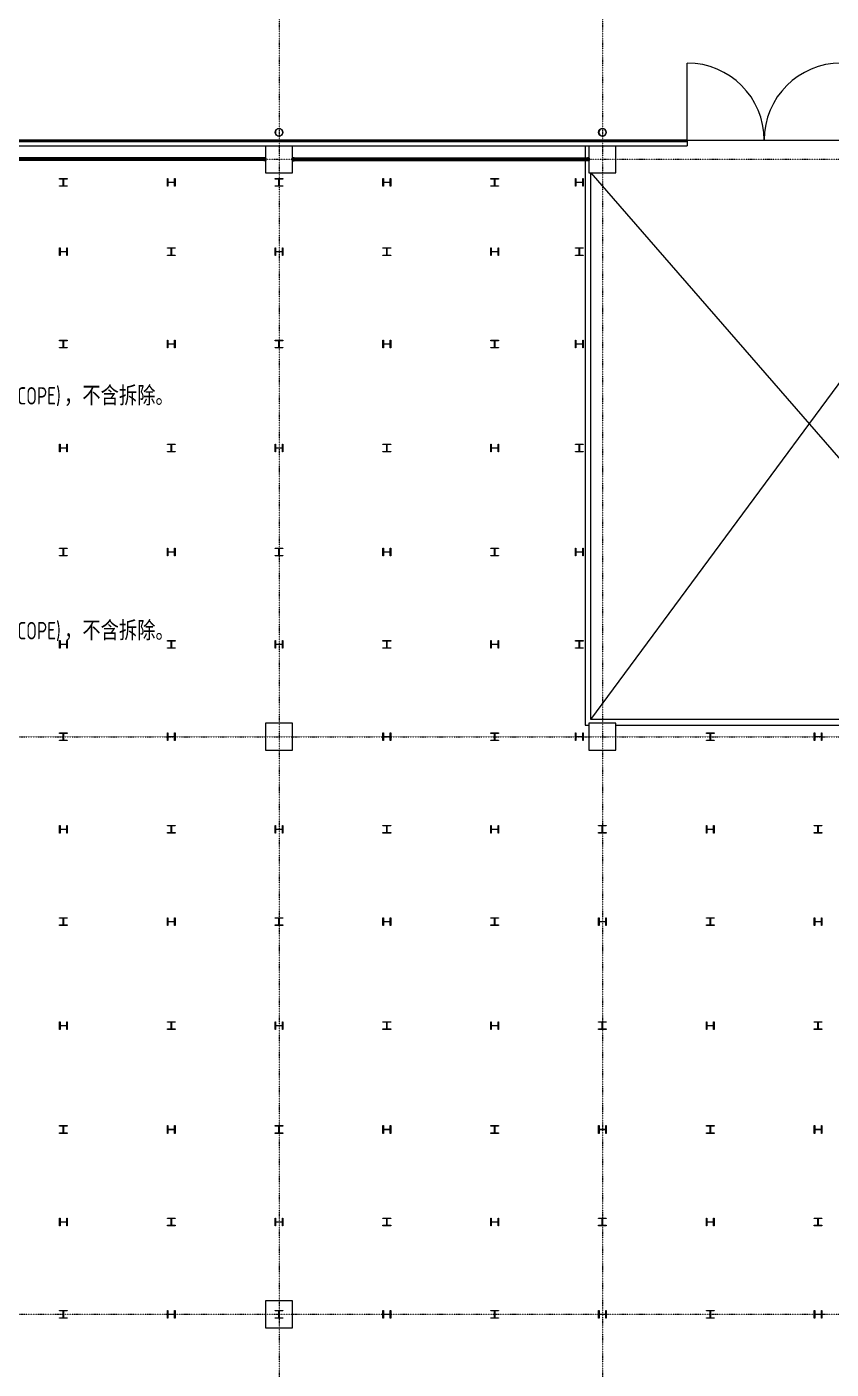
# Model space of a CAD drawing. Extents: x -32000 to 290600, y -111057 to 131250.
# Drawn here: x 220250 to 241140, y 58575 to 93440 of the extents above; entities that cross this region are included whole.
import ezdxf
from ezdxf.enums import TextEntityAlignment as Align

# ---------------------------------------------------------------- set-up
doc = ezdxf.new("R2010")
doc.units = 0
doc.header["$LTSCALE"] = 5
doc.linetypes.add('H12PL2$0$JJP_三點線', pattern=[0.9, 0.3, -0.15, 0, -0.15, 0, -0.15, 0, -0.15])
for name, color, linetype in [('H12PL2$0$A-OBJE-2D', 252, 'Continuous'), ('H12PL2$0$A-OBJE-MEP', 252, 'Continuous'), ('H12PL2$0$A-WALL-EX', 252, 'Continuous'), ('H12PL2$0$A-WALL-IN', 252, 'Continuous'), ('H12PL2$0$Door', 252, 'Continuous'), ('H12PL2$0$S-COL', 252, 'Continuous'), ('H12PL2$0$S-GRID', 252, 'Continuous'), ('XFDP20$0$A-Cancel Notes', 90, 'Continuous'), ('XFDP20$0$A-Partition-Col (50K)', 1, 'Continuous'), ('XFDP20$0$A-W-R1 (Rockwool) (50K)', 2, 'Continuous')]:
    doc.layers.add(name, color=color, linetype=linetype)
doc.styles.add('XFDP20$0$AA-TXT', font='isocp.shx', dxfattribs={"width": 0.8, "bigfont": 'china.shx'})

# ---------------------------------------------------------------- blocks, each defined once
blk = doc.blocks.new('XFDP20$0$TP1-50-Partition_Col-side')
blk.add_lwpolyline([(-2.5, -4), (-2.5, -3.9), (-2.6, -3.9), (-2.5, -3), (-2.5, -0.3), (-2.4, -0.2), (-0.7, -0.2), (-0.5, -0.2), (-0.1, -0.2), (0, -0.2), (0, -0.2), (0.5, -0.2), (0.6, -0.2), (2.4, -0.2), (2.5, -0.3), (2.5, -3), (2.6, -3.9), (2.5, -3.9), (2.5, -4), (2.7, -4), (2.7, 0), (-2.7, 0), (-2.7, -4)], close=True)
for points in [[(-1.6, -2.1), (-2.3, -2.1, 0.414213), (-2.4, -2.2), (-2.4, -3.6), (-2.5, -3.6), (-2.5, -2.2, -0.414213), (-2.3, -2), (-1.6, -2), (-1.6, -2.1)], [(1.6, -2.1), (2.3, -2.1, -0.414213), (2.4, -2.2), (2.4, -3.6), (2.5, -3.6), (2.5, -2.2, 0.414213), (2.3, -2), (1.6, -2), (1.6, -2.1)]]:
    blk.add_lwpolyline(points, format="xyb")
blk.add_lwpolyline([(2.2, -3.6), (-2.2, -3.6, -0.414214), (-2.3, -3.5), (-2.3, -2.6, -0.414214), (-2.2, -2.5), (-1.3, -2.5, 0.414214), (-1.1, -2.3), (-1.1, -2.2, 0.414214), (-1.3, -2.1), (-1.9, -2.1), (-1.9, -2.1), (-1.3, -2.1, -0.414214), (-1.2, -2.2), (-1.2, -2.3, -0.414214), (-1.3, -2.4), (-2.2, -2.4, 0.414214), (-2.4, -2.6), (-2.4, -3.5, 0.414214), (-2.2, -3.6), (2.2, -3.6, 0.414214), (2.4, -3.5), (2.4, -2.6, 0.414214), (2.2, -2.4), (1.3, -2.4, -0.414214), (1.2, -2.3), (1.2, -2.2, -0.414214), (1.3, -2.1), (1.9, -2.1), (1.9, -2.1), (1.3, -2.1, 0.414214), (1.1, -2.2), (1.1, -2.3, 0.414214), (1.3, -2.5), (2.2, -2.5, -0.414214), (2.3, -2.6), (2.3, -3.5, -0.414214)], format="xyb", close=True)
blk = doc.blocks.new('XFDP20')
at = {"layer": 'XFDP20$0$A-W-R1 (Rockwool) (50K)'}
for p, q in [((226450, 90025, 0), (218750, 90025, 0)), ((226450, 89975, 0), (218750, 89975, 0)), ((227150, 90025, 0), (234850, 90025, 0)), ((227150, 89975, 0), (234850, 89975, 0))]:
    blk.add_line(p, q, dxfattribs=at)
at = {"layer": 'XFDP20$0$A-Partition-Col (50K)', "yscale": 10, "zscale": 10}
for p, xscale, rotation in [((226450, 90000), -10, 270), ((227150, 90000), 10, 90), ((234850, 90000, 0), -10, 270)]:
    blk.add_blockref('XFDP20$0$TP1-50-Partition_Col-side', p, dxfattribs=dict(at, xscale=xscale, rotation=rotation))
at = {"layer": 'XFDP20$0$A-Cancel Notes', "style": 'XFDP20$0$AA-TXT', "width": 0.8}
for p in [(218096, 83856, 0), (218096, 77756, 0)]:
    blk.add_text('(    CR SCOPE)', height=450, dxfattribs=at).set_placement(p, align=Align.MIDDLE_LEFT)
at = {"layer": 'XFDP20$0$A-Cancel Notes', "style": 'XFDP20$0$AA-TXT'}
for p in [(221216, 83856, 0), (221216, 77756, 0)]:
    blk.add_text('，不含拆除。', height=500, dxfattribs=at).set_placement(p, align=Align.MIDDLE_LEFT)
blk = doc.blocks.new('H12PL2')
at = {"layer": 'H12PL2$0$A-OBJE-2D', "lineweight": 0}
for p, q in [((234900, 89650), (247240, 75450)), ((234900, 75450), (245315, 89550))]:
    blk.add_line(p, q, dxfattribs=at)
at = {"layer": 'H12PL2$0$A-OBJE-MEP', "lineweight": 0, "flags": 128}
for points in [[(226895, 90700, 1), (226705, 90700, 1)], [(235295, 90700, 1), (235105, 90700, 1)]]:
    blk.add_lwpolyline(points, format="xyb", close=True, dxfattribs=at)
at = {"layer": 'H12PL2$0$A-OBJE-MEP', "lineweight": 0}
for centre in [(226800, 90700), (235200, 90700)]:
    blk.add_circle(centre, 100, dxfattribs=at)
at = {"layer": 'H12PL2$0$A-WALL-EX', "lineweight": 0}
for p, q in [((151700, 90465), (237400, 90465)), ((237400, 90500), (237400, 90465)), ((237400, 90465), (237400, 90385)), ((237400, 90385), (237400, 90350))]:
    blk.add_line(p, q, dxfattribs=at)
at = {"layer": 'H12PL2$0$A-WALL-EX', "lineweight": 0, "flags": 128}
for points in [[(151550, 90350), (237400, 90350)], [(151700, 90500), (243600, 90500)], [(151700, 90500), (243600, 90500)], [(151700, 90500), (237360, 90500)], [(237400, 90500), (151700, 90500)]]:
    blk.add_lwpolyline(points, dxfattribs=at)
at = {"layer": 'H12PL2$0$A-WALL-IN', "lineweight": 0, "flags": 128}
for points in [[(234750, 90350), (234750, 75300)], [(234750, 90350), (234900, 90350)], [(234900, 75450), (234900, 89650)], [(243150, 75450), (234900, 75450)], [(234750, 75300), (234850, 75300)], [(235550, 75300), (243150, 75300)]]:
    blk.add_lwpolyline(points, dxfattribs=at)
at = {"layer": 'H12PL2$0$Door', "lineweight": 0}
for p, q in [((237400, 90500), (237400, 92500)), ((237400, 90500), (237400, 90465)), ((237400, 90500), (237400, 90465)), ((237400, 90465), (237400, 90385)), ((237400, 90465), (237400, 90385)), ((237400, 90385), (237400, 90350))]:
    blk.add_line(p, q, dxfattribs=at)
for centre, start, end in [((237400, 90500), 0, 90), ((241400, 90500), 90, 180)]:
    blk.add_arc(centre, 2000, start, end, dxfattribs=at)
at = {"layer": 'H12PL2$0$S-COL', "lineweight": 0, "flags": 128}
for points in [[(226450, 90350), (226450, 89650), (227150, 89650), (227150, 90350)], [(234850, 90350), (234850, 89650), (235550, 89650), (235550, 90350)]]:
    blk.add_lwpolyline(points, dxfattribs=at)
for points in [[(221100, 89300), (221100, 89312), (221183, 89312, 0.41421356), (221196, 89325), (221196, 89475, 0.41421356), (221183, 89488), (221100, 89488), (221100, 89500), (221300, 89500), (221300, 89488), (221217, 89488, 0.41421356), (221204, 89475), (221204, 89325, 0.41421356), (221217, 89312), (221300, 89312), (221300, 89300)], [(223900, 89500), (223912, 89500), (223912, 89417, 0.41421356), (223925, 89404), (224075, 89404, 0.41421356), (224088, 89417), (224088, 89500), (224100, 89500), (224100, 89300), (224088, 89300), (224088, 89383, 0.41421356), (224075, 89396), (223925, 89396, 0.41421356), (223912, 89383), (223912, 89300), (223900, 89300)], [(226700, 89300), (226700, 89312), (226783, 89312, 0.41421356), (226796, 89325), (226796, 89475, 0.41421356), (226783, 89488), (226700, 89488), (226700, 89500), (226900, 89500), (226900, 89488), (226817, 89488, 0.41421356), (226804, 89475), (226804, 89325, 0.41421356), (226817, 89312), (226900, 89312), (226900, 89300)], [(229500, 89500), (229512, 89500), (229512, 89417, 0.41421356), (229525, 89404), (229675, 89404, 0.41421356), (229688, 89417), (229688, 89500), (229700, 89500), (229700, 89300), (229688, 89300), (229688, 89383, 0.41421356), (229675, 89396), (229525, 89396, 0.41421356), (229512, 89383), (229512, 89300), (229500, 89300)], [(232300, 89300), (232300, 89312), (232383, 89312, 0.41421356), (232396, 89325), (232396, 89475, 0.41421356), (232383, 89488), (232300, 89488), (232300, 89500), (232500, 89500), (232500, 89488), (232417, 89488, 0.41421356), (232404, 89475), (232404, 89325, 0.41421356), (232417, 89312), (232500, 89312), (232500, 89300)], [(234500, 89500), (234512, 89500), (234512, 89417, 0.41421356), (234525, 89404), (234675, 89404, 0.41421356), (234688, 89417), (234688, 89500), (234700, 89500), (234700, 89300), (234688, 89300), (234688, 89383, 0.41421356), (234675, 89396), (234525, 89396, 0.41421356), (234512, 89383), (234512, 89300), (234500, 89300)], [(221100, 87700), (221112, 87700), (221112, 87617, 0.41421356), (221125, 87604), (221275, 87604, 0.41421356), (221288, 87617), (221288, 87700), (221300, 87700), (221300, 87500), (221288, 87500), (221288, 87583, 0.41421356), (221275, 87596), (221125, 87596, 0.41421356), (221112, 87583), (221112, 87500), (221100, 87500)], [(223900, 87500), (223900, 87512), (223983, 87512, 0.41421356), (223996, 87525), (223996, 87675, 0.41421356), (223983, 87688), (223900, 87688), (223900, 87700), (224100, 87700), (224100, 87688), (224017, 87688, 0.41421356), (224004, 87675), (224004, 87525, 0.41421356), (224017, 87512), (224100, 87512), (224100, 87500)], [(226700, 87700), (226712, 87700), (226712, 87617, 0.41421356), (226725, 87604), (226875, 87604, 0.41421356), (226888, 87617), (226888, 87700), (226900, 87700), (226900, 87500), (226888, 87500), (226888, 87583, 0.41421356), (226875, 87596), (226725, 87596, 0.41421356), (226712, 87583), (226712, 87500), (226700, 87500)], [(229500, 87500), (229500, 87512), (229583, 87512, 0.41421356), (229596, 87525), (229596, 87675, 0.41421356), (229583, 87688), (229500, 87688), (229500, 87700), (229700, 87700), (229700, 87688), (229617, 87688, 0.41421356), (229604, 87675), (229604, 87525, 0.41421356), (229617, 87512), (229700, 87512), (229700, 87500)], [(232300, 87700), (232312, 87700), (232312, 87617, 0.41421356), (232325, 87604), (232475, 87604, 0.41421356), (232488, 87617), (232488, 87700), (232500, 87700), (232500, 87500), (232488, 87500), (232488, 87583, 0.41421356), (232475, 87596), (232325, 87596, 0.41421356), (232312, 87583), (232312, 87500), (232300, 87500)], [(234500, 87500), (234500, 87512), (234583, 87512, 0.41421356), (234596, 87525), (234596, 87675, 0.41421356), (234583, 87688), (234500, 87688), (234500, 87700), (234700, 87700), (234700, 87688), (234617, 87688, 0.41421356), (234604, 87675), (234604, 87525, 0.41421356), (234617, 87512), (234700, 87512), (234700, 87500)], [(221100, 85100), (221100, 85112), (221183, 85112, 0.41421356), (221196, 85125), (221196, 85275, 0.41421356), (221183, 85288), (221100, 85288), (221100, 85300), (221300, 85300), (221300, 85288), (221217, 85288, 0.41421356), (221204, 85275), (221204, 85125, 0.41421356), (221217, 85112), (221300, 85112), (221300, 85100)], [(223900, 85300), (223912, 85300), (223912, 85217, 0.41421356), (223925, 85204), (224075, 85204, 0.41421356), (224088, 85217), (224088, 85300), (224100, 85300), (224100, 85100), (224088, 85100), (224088, 85183, 0.41421356), (224075, 85196), (223925, 85196, 0.41421356), (223912, 85183), (223912, 85100), (223900, 85100)], [(226700, 85100), (226700, 85112), (226783, 85112, 0.41421356), (226796, 85125), (226796, 85275, 0.41421356), (226783, 85288), (226700, 85288), (226700, 85300), (226900, 85300), (226900, 85288), (226817, 85288, 0.41421356), (226804, 85275), (226804, 85125, 0.41421356), (226817, 85112), (226900, 85112), (226900, 85100)], [(229500, 85300), (229512, 85300), (229512, 85217, 0.41421356), (229525, 85204), (229675, 85204, 0.41421356), (229688, 85217), (229688, 85300), (229700, 85300), (229700, 85100), (229688, 85100), (229688, 85183, 0.41421356), (229675, 85196), (229525, 85196, 0.41421356), (229512, 85183), (229512, 85100), (229500, 85100)], [(232300, 85100), (232300, 85112), (232383, 85112, 0.41421356), (232396, 85125), (232396, 85275, 0.41421356), (232383, 85288), (232300, 85288), (232300, 85300), (232500, 85300), (232500, 85288), (232417, 85288, 0.41421356), (232404, 85275), (232404, 85125, 0.41421356), (232417, 85112), (232500, 85112), (232500, 85100)], [(234500, 85300), (234512, 85300), (234512, 85217, 0.41421356), (234525, 85204), (234675, 85204, 0.41421356), (234688, 85217), (234688, 85300), (234700, 85300), (234700, 85100), (234688, 85100), (234688, 85183, 0.41421356), (234675, 85196), (234525, 85196, 0.41421356), (234512, 85183), (234512, 85100), (234500, 85100)], [(221100, 82600), (221112, 82600), (221112, 82517, 0.41421356), (221125, 82504), (221275, 82504, 0.41421356), (221288, 82517), (221288, 82600), (221300, 82600), (221300, 82400), (221288, 82400), (221288, 82483, 0.41421356), (221275, 82496), (221125, 82496, 0.41421356), (221112, 82483), (221112, 82400), (221100, 82400)], [(223900, 82400), (223900, 82412), (223983, 82412, 0.41421356), (223996, 82425), (223996, 82575, 0.41421356), (223983, 82588), (223900, 82588), (223900, 82600), (224100, 82600), (224100, 82588), (224017, 82588, 0.41421356), (224004, 82575), (224004, 82425, 0.41421356), (224017, 82412), (224100, 82412), (224100, 82400)], [(226700, 82600), (226712, 82600), (226712, 82517, 0.41421356), (226725, 82504), (226875, 82504, 0.41421356), (226888, 82517), (226888, 82600), (226900, 82600), (226900, 82400), (226888, 82400), (226888, 82483, 0.41421356), (226875, 82496), (226725, 82496, 0.41421356), (226712, 82483), (226712, 82400), (226700, 82400)], [(229500, 82400), (229500, 82412), (229583, 82412, 0.41421356), (229596, 82425), (229596, 82575, 0.41421356), (229583, 82588), (229500, 82588), (229500, 82600), (229700, 82600), (229700, 82588), (229617, 82588, 0.41421356), (229604, 82575), (229604, 82425, 0.41421356), (229617, 82412), (229700, 82412), (229700, 82400)], [(232300, 82600), (232312, 82600), (232312, 82517, 0.41421356), (232325, 82504), (232475, 82504, 0.41421356), (232488, 82517), (232488, 82600), (232500, 82600), (232500, 82400), (232488, 82400), (232488, 82483, 0.41421356), (232475, 82496), (232325, 82496, 0.41421356), (232312, 82483), (232312, 82400), (232300, 82400)], [(234500, 82400), (234500, 82412), (234583, 82412, 0.41421356), (234596, 82425), (234596, 82575, 0.41421356), (234583, 82588), (234500, 82588), (234500, 82600), (234700, 82600), (234700, 82588), (234617, 82588, 0.41421356), (234604, 82575), (234604, 82425, 0.41421356), (234617, 82412), (234700, 82412), (234700, 82400)], [(221100, 79700), (221100, 79712), (221183, 79712, 0.41421356), (221196, 79725), (221196, 79875, 0.41421356), (221183, 79888), (221100, 79888), (221100, 79900), (221300, 79900), (221300, 79888), (221217, 79888, 0.41421356), (221204, 79875), (221204, 79725, 0.41421356), (221217, 79712), (221300, 79712), (221300, 79700)], [(223900, 79900), (223912, 79900), (223912, 79817, 0.41421356), (223925, 79804), (224075, 79804, 0.41421356), (224088, 79817), (224088, 79900), (224100, 79900), (224100, 79700), (224088, 79700), (224088, 79783, 0.41421356), (224075, 79796), (223925, 79796, 0.41421356), (223912, 79783), (223912, 79700), (223900, 79700)], [(226700, 79700), (226700, 79712), (226783, 79712, 0.41421356), (226796, 79725), (226796, 79875, 0.41421356), (226783, 79888), (226700, 79888), (226700, 79900), (226900, 79900), (226900, 79888), (226817, 79888, 0.41421356), (226804, 79875), (226804, 79725, 0.41421356), (226817, 79712), (226900, 79712), (226900, 79700)], [(229500, 79900), (229512, 79900), (229512, 79817, 0.41421356), (229525, 79804), (229675, 79804, 0.41421356), (229688, 79817), (229688, 79900), (229700, 79900), (229700, 79700), (229688, 79700), (229688, 79783, 0.41421356), (229675, 79796), (229525, 79796, 0.41421356), (229512, 79783), (229512, 79700), (229500, 79700)], [(232300, 79700), (232300, 79712), (232383, 79712, 0.41421356), (232396, 79725), (232396, 79875, 0.41421356), (232383, 79888), (232300, 79888), (232300, 79900), (232500, 79900), (232500, 79888), (232417, 79888, 0.41421356), (232404, 79875), (232404, 79725, 0.41421356), (232417, 79712), (232500, 79712), (232500, 79700)], [(234500, 79900), (234512, 79900), (234512, 79817, 0.41421356), (234525, 79804), (234675, 79804, 0.41421356), (234688, 79817), (234688, 79900), (234700, 79900), (234700, 79700), (234688, 79700), (234688, 79783, 0.41421356), (234675, 79796), (234525, 79796, 0.41421356), (234512, 79783), (234512, 79700), (234500, 79700)], [(221100, 77500), (221112, 77500), (221112, 77417, 0.41421356), (221125, 77404), (221275, 77404, 0.41421356), (221288, 77417), (221288, 77500), (221300, 77500), (221300, 77300), (221288, 77300), (221288, 77383, 0.41421356), (221275, 77396), (221125, 77396, 0.41421356), (221112, 77383), (221112, 77300), (221100, 77300)], [(223900, 77300), (223900, 77312), (223983, 77312, 0.41421356), (223996, 77325), (223996, 77475, 0.41421356), (223983, 77488), (223900, 77488), (223900, 77500), (224100, 77500), (224100, 77488), (224017, 77488, 0.41421356), (224004, 77475), (224004, 77325, 0.41421356), (224017, 77312), (224100, 77312), (224100, 77300)], [(226700, 77500), (226712, 77500), (226712, 77417, 0.41421356), (226725, 77404), (226875, 77404, 0.41421356), (226888, 77417), (226888, 77500), (226900, 77500), (226900, 77300), (226888, 77300), (226888, 77383, 0.41421356), (226875, 77396), (226725, 77396, 0.41421356), (226712, 77383), (226712, 77300), (226700, 77300)], [(229500, 77300), (229500, 77312), (229583, 77312, 0.41421356), (229596, 77325), (229596, 77475, 0.41421356), (229583, 77488), (229500, 77488), (229500, 77500), (229700, 77500), (229700, 77488), (229617, 77488, 0.41421356), (229604, 77475), (229604, 77325, 0.41421356), (229617, 77312), (229700, 77312), (229700, 77300)], [(232300, 77500), (232312, 77500), (232312, 77417, 0.41421356), (232325, 77404), (232475, 77404, 0.41421356), (232488, 77417), (232488, 77500), (232500, 77500), (232500, 77300), (232488, 77300), (232488, 77383, 0.41421356), (232475, 77396), (232325, 77396, 0.41421356), (232312, 77383), (232312, 77300), (232300, 77300)], [(234500, 77300), (234500, 77312), (234583, 77312, 0.41421356), (234596, 77325), (234596, 77475, 0.41421356), (234583, 77488), (234500, 77488), (234500, 77500), (234700, 77500), (234700, 77488), (234617, 77488, 0.41421356), (234604, 77475), (234604, 77325, 0.41421356), (234617, 77312), (234700, 77312), (234700, 77300)], [(221100, 74900), (221100, 74912), (221183, 74912, 0.41421356), (221196, 74925), (221196, 75075, 0.41421356), (221183, 75088), (221100, 75088), (221100, 75100), (221300, 75100), (221300, 75088), (221217, 75088, 0.41421356), (221204, 75075), (221204, 74925, 0.41421356), (221217, 74912), (221300, 74912), (221300, 74900)], [(223900, 75100), (223912, 75100), (223912, 75017, 0.41421356), (223925, 75004), (224075, 75004, 0.41421356), (224088, 75017), (224088, 75100), (224100, 75100), (224100, 74900), (224088, 74900), (224088, 74983, 0.41421356), (224075, 74996), (223925, 74996, 0.41421356), (223912, 74983), (223912, 74900), (223900, 74900)], [(229500, 75100), (229512, 75100), (229512, 75017, 0.41421356), (229525, 75004), (229675, 75004, 0.41421356), (229688, 75017), (229688, 75100), (229700, 75100), (229700, 74900), (229688, 74900), (229688, 74983, 0.41421356), (229675, 74996), (229525, 74996, 0.41421356), (229512, 74983), (229512, 74900), (229500, 74900)], [(232300, 74900), (232300, 74912), (232383, 74912, 0.41421356), (232396, 74925), (232396, 75075, 0.41421356), (232383, 75088), (232300, 75088), (232300, 75100), (232500, 75100), (232500, 75088), (232417, 75088, 0.41421356), (232404, 75075), (232404, 74925, 0.41421356), (232417, 74912), (232500, 74912), (232500, 74900)], [(234700, 74900), (234688, 74900), (234688, 74983, 0.41421356), (234675, 74996), (234525, 74996, 0.41421356), (234512, 74983), (234512, 74900), (234500, 74900), (234500, 75100), (234512, 75100), (234512, 75017, 0.41421356), (234525, 75004), (234675, 75004, 0.41421356), (234688, 75017), (234688, 75100), (234700, 75100)], [(237900, 74900), (237900, 74912), (237983, 74912, 0.41421356), (237996, 74925), (237996, 75075, 0.41421356), (237983, 75088), (237900, 75088), (237900, 75100), (238100, 75100), (238100, 75088), (238017, 75088, 0.41421356), (238004, 75075), (238004, 74925, 0.41421356), (238017, 74912), (238100, 74912), (238100, 74900)], [(240700, 75100), (240712, 75100), (240712, 75017, 0.41421356), (240725, 75004), (240875, 75004, 0.41421356), (240888, 75017), (240888, 75100), (240900, 75100), (240900, 74900), (240888, 74900), (240888, 74983, 0.41421356), (240875, 74996), (240725, 74996, 0.41421356), (240712, 74983), (240712, 74900), (240700, 74900)], [(221100, 72700), (221112, 72700), (221112, 72617, 0.41421356), (221125, 72604), (221275, 72604, 0.41421356), (221288, 72617), (221288, 72700), (221300, 72700), (221300, 72500), (221288, 72500), (221288, 72583, 0.41421356), (221275, 72596), (221125, 72596, 0.41421356), (221112, 72583), (221112, 72500), (221100, 72500)], [(223900, 72500), (223900, 72512), (223983, 72512, 0.41421356), (223996, 72525), (223996, 72675, 0.41421356), (223983, 72688), (223900, 72688), (223900, 72700), (224100, 72700), (224100, 72688), (224017, 72688, 0.41421356), (224004, 72675), (224004, 72525, 0.41421356), (224017, 72512), (224100, 72512), (224100, 72500)], [(226700, 72700), (226712, 72700), (226712, 72617, 0.41421356), (226725, 72604), (226875, 72604, 0.41421356), (226888, 72617), (226888, 72700), (226900, 72700), (226900, 72500), (226888, 72500), (226888, 72583, 0.41421356), (226875, 72596), (226725, 72596, 0.41421356), (226712, 72583), (226712, 72500), (226700, 72500)], [(229500, 72500), (229500, 72512), (229583, 72512, 0.41421356), (229596, 72525), (229596, 72675, 0.41421356), (229583, 72688), (229500, 72688), (229500, 72700), (229700, 72700), (229700, 72688), (229617, 72688, 0.41421356), (229604, 72675), (229604, 72525, 0.41421356), (229617, 72512), (229700, 72512), (229700, 72500)], [(232300, 72700), (232312, 72700), (232312, 72617, 0.41421356), (232325, 72604), (232475, 72604, 0.41421356), (232488, 72617), (232488, 72700), (232500, 72700), (232500, 72500), (232488, 72500), (232488, 72583, 0.41421356), (232475, 72596), (232325, 72596, 0.41421356), (232312, 72583), (232312, 72500), (232300, 72500)], [(235100, 72500), (235100, 72512), (235183, 72512, 0.41421356), (235196, 72525), (235196, 72675, 0.41421356), (235183, 72688), (235100, 72688), (235100, 72700), (235300, 72700), (235300, 72688), (235217, 72688, 0.41421356), (235204, 72675), (235204, 72525, 0.41421356), (235217, 72512), (235300, 72512), (235300, 72500)], [(237900, 72700), (237912, 72700), (237912, 72617, 0.41421356), (237925, 72604), (238075, 72604, 0.41421356), (238088, 72617), (238088, 72700), (238100, 72700), (238100, 72500), (238088, 72500), (238088, 72583, 0.41421356), (238075, 72596), (237925, 72596, 0.41421356), (237912, 72583), (237912, 72500), (237900, 72500)], [(240700, 72500), (240700, 72512), (240783, 72512, 0.41421356), (240796, 72525), (240796, 72675, 0.41421356), (240783, 72688), (240700, 72688), (240700, 72700), (240900, 72700), (240900, 72688), (240817, 72688, 0.41421356), (240804, 72675), (240804, 72525, 0.41421356), (240817, 72512), (240900, 72512), (240900, 72500)], [(221100, 70100), (221100, 70112), (221183, 70112, 0.41421356), (221196, 70125), (221196, 70275, 0.41421356), (221183, 70288), (221100, 70288), (221100, 70300), (221300, 70300), (221300, 70288), (221217, 70288, 0.41421356), (221204, 70275), (221204, 70125, 0.41421356), (221217, 70112), (221300, 70112), (221300, 70100)], [(223900, 70300), (223912, 70300), (223912, 70217, 0.41421356), (223925, 70204), (224075, 70204, 0.41421356), (224088, 70217), (224088, 70300), (224100, 70300), (224100, 70100), (224088, 70100), (224088, 70183, 0.41421356), (224075, 70196), (223925, 70196, 0.41421356), (223912, 70183), (223912, 70100), (223900, 70100)], [(226700, 70100), (226700, 70112), (226783, 70112, 0.41421356), (226796, 70125), (226796, 70275, 0.41421356), (226783, 70288), (226700, 70288), (226700, 70300), (226900, 70300), (226900, 70288), (226817, 70288, 0.41421356), (226804, 70275), (226804, 70125, 0.41421356), (226817, 70112), (226900, 70112), (226900, 70100)], [(229500, 70300), (229512, 70300), (229512, 70217, 0.41421356), (229525, 70204), (229675, 70204, 0.41421356), (229688, 70217), (229688, 70300), (229700, 70300), (229700, 70100), (229688, 70100), (229688, 70183, 0.41421356), (229675, 70196), (229525, 70196, 0.41421356), (229512, 70183), (229512, 70100), (229500, 70100)], [(232300, 70100), (232300, 70112), (232383, 70112, 0.41421356), (232396, 70125), (232396, 70275, 0.41421356), (232383, 70288), (232300, 70288), (232300, 70300), (232500, 70300), (232500, 70288), (232417, 70288, 0.41421356), (232404, 70275), (232404, 70125, 0.41421356), (232417, 70112), (232500, 70112), (232500, 70100)], [(235100, 70300), (235112, 70300), (235112, 70217, 0.41421356), (235125, 70204), (235275, 70204, 0.41421356), (235288, 70217), (235288, 70300), (235300, 70300), (235300, 70100), (235288, 70100), (235288, 70183, 0.41421356), (235275, 70196), (235125, 70196, 0.41421356), (235112, 70183), (235112, 70100), (235100, 70100)], [(237900, 70100), (237900, 70112), (237983, 70112, 0.41421356), (237996, 70125), (237996, 70275, 0.41421356), (237983, 70288), (237900, 70288), (237900, 70300), (238100, 70300), (238100, 70288), (238017, 70288, 0.41421356), (238004, 70275), (238004, 70125, 0.41421356), (238017, 70112), (238100, 70112), (238100, 70100)], [(240700, 70300), (240712, 70300), (240712, 70217, 0.41421356), (240725, 70204), (240875, 70204, 0.41421356), (240888, 70217), (240888, 70300), (240900, 70300), (240900, 70100), (240888, 70100), (240888, 70183, 0.41421356), (240875, 70196), (240725, 70196, 0.41421356), (240712, 70183), (240712, 70100), (240700, 70100)], [(221100, 67600), (221112, 67600), (221112, 67517, 0.41421356), (221125, 67504), (221275, 67504, 0.41421356), (221288, 67517), (221288, 67600), (221300, 67600), (221300, 67400), (221288, 67400), (221288, 67483, 0.41421356), (221275, 67496), (221125, 67496, 0.41421356), (221112, 67483), (221112, 67400), (221100, 67400)], [(223900, 67400), (223900, 67412), (223983, 67412, 0.41421356), (223996, 67425), (223996, 67575, 0.41421356), (223983, 67588), (223900, 67588), (223900, 67600), (224100, 67600), (224100, 67588), (224017, 67588, 0.41421356), (224004, 67575), (224004, 67425, 0.41421356), (224017, 67412), (224100, 67412), (224100, 67400)], [(226700, 67600), (226712, 67600), (226712, 67517, 0.41421356), (226725, 67504), (226875, 67504, 0.41421356), (226888, 67517), (226888, 67600), (226900, 67600), (226900, 67400), (226888, 67400), (226888, 67483, 0.41421356), (226875, 67496), (226725, 67496, 0.41421356), (226712, 67483), (226712, 67400), (226700, 67400)], [(229500, 67400), (229500, 67412), (229583, 67412, 0.41421356), (229596, 67425), (229596, 67575, 0.41421356), (229583, 67588), (229500, 67588), (229500, 67600), (229700, 67600), (229700, 67588), (229617, 67588, 0.41421356), (229604, 67575), (229604, 67425, 0.41421356), (229617, 67412), (229700, 67412), (229700, 67400)], [(232300, 67600), (232312, 67600), (232312, 67517, 0.41421356), (232325, 67504), (232475, 67504, 0.41421356), (232488, 67517), (232488, 67600), (232500, 67600), (232500, 67400), (232488, 67400), (232488, 67483, 0.41421356), (232475, 67496), (232325, 67496, 0.41421356), (232312, 67483), (232312, 67400), (232300, 67400)], [(235100, 67400), (235100, 67412), (235183, 67412, 0.41421356), (235196, 67425), (235196, 67575, 0.41421356), (235183, 67588), (235100, 67588), (235100, 67600), (235300, 67600), (235300, 67588), (235217, 67588, 0.41421356), (235204, 67575), (235204, 67425, 0.41421356), (235217, 67412), (235300, 67412), (235300, 67400)], [(237900, 67600), (237912, 67600), (237912, 67517, 0.41421356), (237925, 67504), (238075, 67504, 0.41421356), (238088, 67517), (238088, 67600), (238100, 67600), (238100, 67400), (238088, 67400), (238088, 67483, 0.41421356), (238075, 67496), (237925, 67496, 0.41421356), (237912, 67483), (237912, 67400), (237900, 67400)], [(240700, 67400), (240700, 67412), (240783, 67412, 0.41421356), (240796, 67425), (240796, 67575, 0.41421356), (240783, 67588), (240700, 67588), (240700, 67600), (240900, 67600), (240900, 67588), (240817, 67588, 0.41421356), (240804, 67575), (240804, 67425, 0.41421356), (240817, 67412), (240900, 67412), (240900, 67400)], [(221100, 64700), (221100, 64712), (221183, 64712, 0.41421356), (221196, 64725), (221196, 64875, 0.41421356), (221183, 64888), (221100, 64888), (221100, 64900), (221300, 64900), (221300, 64888), (221217, 64888, 0.41421356), (221204, 64875), (221204, 64725, 0.41421356), (221217, 64712), (221300, 64712), (221300, 64700)], [(223900, 64900), (223912, 64900), (223912, 64817, 0.41421356), (223925, 64804), (224075, 64804, 0.41421356), (224088, 64817), (224088, 64900), (224100, 64900), (224100, 64700), (224088, 64700), (224088, 64783, 0.41421356), (224075, 64796), (223925, 64796, 0.41421356), (223912, 64783), (223912, 64700), (223900, 64700)], [(226700, 64700), (226700, 64712), (226783, 64712, 0.41421356), (226796, 64725), (226796, 64875, 0.41421356), (226783, 64888), (226700, 64888), (226700, 64900), (226900, 64900), (226900, 64888), (226817, 64888, 0.41421356), (226804, 64875), (226804, 64725, 0.41421356), (226817, 64712), (226900, 64712), (226900, 64700)], [(229500, 64900), (229512, 64900), (229512, 64817, 0.41421356), (229525, 64804), (229675, 64804, 0.41421356), (229688, 64817), (229688, 64900), (229700, 64900), (229700, 64700), (229688, 64700), (229688, 64783, 0.41421356), (229675, 64796), (229525, 64796, 0.41421356), (229512, 64783), (229512, 64700), (229500, 64700)], [(232300, 64700), (232300, 64712), (232383, 64712, 0.41421356), (232396, 64725), (232396, 64875, 0.41421356), (232383, 64888), (232300, 64888), (232300, 64900), (232500, 64900), (232500, 64888), (232417, 64888, 0.41421356), (232404, 64875), (232404, 64725, 0.41421356), (232417, 64712), (232500, 64712), (232500, 64700)], [(235100, 64900), (235112, 64900), (235112, 64817, 0.41421356), (235125, 64804), (235275, 64804, 0.41421356), (235288, 64817), (235288, 64900), (235300, 64900), (235300, 64700), (235288, 64700), (235288, 64783, 0.41421356), (235275, 64796), (235125, 64796, 0.41421356), (235112, 64783), (235112, 64700), (235100, 64700)], [(237900, 64700), (237900, 64712), (237983, 64712, 0.41421356), (237996, 64725), (237996, 64875, 0.41421356), (237983, 64888), (237900, 64888), (237900, 64900), (238100, 64900), (238100, 64888), (238017, 64888, 0.41421356), (238004, 64875), (238004, 64725, 0.41421356), (238017, 64712), (238100, 64712), (238100, 64700)], [(240700, 64900), (240712, 64900), (240712, 64817, 0.41421356), (240725, 64804), (240875, 64804, 0.41421356), (240888, 64817), (240888, 64900), (240900, 64900), (240900, 64700), (240888, 64700), (240888, 64783, 0.41421356), (240875, 64796), (240725, 64796, 0.41421356), (240712, 64783), (240712, 64700), (240700, 64700)], [(221100, 62500), (221112, 62500), (221112, 62417, 0.41421356), (221125, 62404), (221275, 62404, 0.41421356), (221288, 62417), (221288, 62500), (221300, 62500), (221300, 62300), (221288, 62300), (221288, 62383, 0.41421356), (221275, 62396), (221125, 62396, 0.41421356), (221112, 62383), (221112, 62300), (221100, 62300)], [(223900, 62300), (223900, 62312), (223983, 62312, 0.41421356), (223996, 62325), (223996, 62475, 0.41421356), (223983, 62488), (223900, 62488), (223900, 62500), (224100, 62500), (224100, 62488), (224017, 62488, 0.41421356), (224004, 62475), (224004, 62325, 0.41421356), (224017, 62312), (224100, 62312), (224100, 62300)], [(226700, 62500), (226712, 62500), (226712, 62417, 0.41421356), (226725, 62404), (226875, 62404, 0.41421356), (226888, 62417), (226888, 62500), (226900, 62500), (226900, 62300), (226888, 62300), (226888, 62383, 0.41421356), (226875, 62396), (226725, 62396, 0.41421356), (226712, 62383), (226712, 62300), (226700, 62300)], [(229500, 62300), (229500, 62312), (229583, 62312, 0.41421356), (229596, 62325), (229596, 62475, 0.41421356), (229583, 62488), (229500, 62488), (229500, 62500), (229700, 62500), (229700, 62488), (229617, 62488, 0.41421356), (229604, 62475), (229604, 62325, 0.41421356), (229617, 62312), (229700, 62312), (229700, 62300)], [(232300, 62500), (232312, 62500), (232312, 62417, 0.41421356), (232325, 62404), (232475, 62404, 0.41421356), (232488, 62417), (232488, 62500), (232500, 62500), (232500, 62300), (232488, 62300), (232488, 62383, 0.41421356), (232475, 62396), (232325, 62396, 0.41421356), (232312, 62383), (232312, 62300), (232300, 62300)], [(235100, 62300), (235100, 62312), (235183, 62312, 0.41421356), (235196, 62325), (235196, 62475, 0.41421356), (235183, 62488), (235100, 62488), (235100, 62500), (235300, 62500), (235300, 62488), (235217, 62488, 0.41421356), (235204, 62475), (235204, 62325, 0.41421356), (235217, 62312), (235300, 62312), (235300, 62300)], [(237900, 62500), (237912, 62500), (237912, 62417, 0.41421356), (237925, 62404), (238075, 62404, 0.41421356), (238088, 62417), (238088, 62500), (238100, 62500), (238100, 62300), (238088, 62300), (238088, 62383, 0.41421356), (238075, 62396), (237925, 62396, 0.41421356), (237912, 62383), (237912, 62300), (237900, 62300)], [(240700, 62300), (240700, 62312), (240783, 62312, 0.41421356), (240796, 62325), (240796, 62475, 0.41421356), (240783, 62488), (240700, 62488), (240700, 62500), (240900, 62500), (240900, 62488), (240817, 62488, 0.41421356), (240804, 62475), (240804, 62325, 0.41421356), (240817, 62312), (240900, 62312), (240900, 62300)], [(221100, 59900), (221100, 59912), (221183, 59912, 0.41421356), (221196, 59925), (221196, 60075, 0.41421356), (221183, 60088), (221100, 60088), (221100, 60100), (221300, 60100), (221300, 60088), (221217, 60088, 0.41421356), (221204, 60075), (221204, 59925, 0.41421356), (221217, 59912), (221300, 59912), (221300, 59900)], [(223900, 60100), (223912, 60100), (223912, 60017, 0.41421356), (223925, 60004), (224075, 60004, 0.41421356), (224088, 60017), (224088, 60100), (224100, 60100), (224100, 59900), (224088, 59900), (224088, 59983, 0.41421356), (224075, 59996), (223925, 59996, 0.41421356), (223912, 59983), (223912, 59900), (223900, 59900)], [(226700, 59900), (226700, 59912), (226783, 59912, 0.41421356), (226796, 59925), (226796, 60075, 0.41421356), (226783, 60088), (226700, 60088), (226700, 60100), (226900, 60100), (226900, 60088), (226817, 60088, 0.41421356), (226804, 60075), (226804, 59925, 0.41421356), (226817, 59912), (226900, 59912), (226900, 59900)], [(229500, 60100), (229512, 60100), (229512, 60017, 0.41421356), (229525, 60004), (229675, 60004, 0.41421356), (229688, 60017), (229688, 60100), (229700, 60100), (229700, 59900), (229688, 59900), (229688, 59983, 0.41421356), (229675, 59996), (229525, 59996, 0.41421356), (229512, 59983), (229512, 59900), (229500, 59900)], [(232300, 59900), (232300, 59912), (232383, 59912, 0.41421356), (232396, 59925), (232396, 60075, 0.41421356), (232383, 60088), (232300, 60088), (232300, 60100), (232500, 60100), (232500, 60088), (232417, 60088, 0.41421356), (232404, 60075), (232404, 59925, 0.41421356), (232417, 59912), (232500, 59912), (232500, 59900)], [(235100, 60100), (235112, 60100), (235112, 60017, 0.41421356), (235125, 60004), (235275, 60004, 0.41421356), (235288, 60017), (235288, 60100), (235300, 60100), (235300, 59900), (235288, 59900), (235288, 59983, 0.41421356), (235275, 59996), (235125, 59996, 0.41421356), (235112, 59983), (235112, 59900), (235100, 59900)], [(237900, 59900), (237900, 59912), (237983, 59912, 0.41421356), (237996, 59925), (237996, 60075, 0.41421356), (237983, 60088), (237900, 60088), (237900, 60100), (238100, 60100), (238100, 60088), (238017, 60088, 0.41421356), (238004, 60075), (238004, 59925, 0.41421356), (238017, 59912), (238100, 59912), (238100, 59900)], [(240700, 60100), (240712, 60100), (240712, 60017, 0.41421356), (240725, 60004), (240875, 60004, 0.41421356), (240888, 60017), (240888, 60100), (240900, 60100), (240900, 59900), (240888, 59900), (240888, 59983, 0.41421356), (240875, 59996), (240725, 59996, 0.41421356), (240712, 59983), (240712, 59900), (240700, 59900)]]:
    blk.add_lwpolyline(points, format="xyb", close=True, dxfattribs=at)
for points in [[(226450, 74650), (227150, 74650), (227150, 75350), (226450, 75350)], [(234850, 74650), (235550, 74650), (235550, 75350), (234850, 75350)], [(226450, 59650), (227150, 59650), (227150, 60350), (226450, 60350)]]:
    blk.add_lwpolyline(points, close=True, dxfattribs=at)
at = {"layer": 'H12PL2$0$S-GRID', "linetype": 'H12PL2$0$JJP_三點線', "lineweight": 0}
for p, q in [((226800, 128250), (226800, -28000)), ((235200, 128250), (235200, -28000)), ((-29000, 90000), (289600, 90000)), ((-29000, 75000), (289600, 75000)), ((-29000, 60000), (289600, 60000))]:
    blk.add_line(p, q, dxfattribs=at)
blk.add_blockref('XFDP20', (0, 0))

msp = doc.modelspace()

# ---------------------------------------------------------------- block references
msp.add_blockref('H12PL2', (0, 0))

doc.saveas('drawing.dxf')
